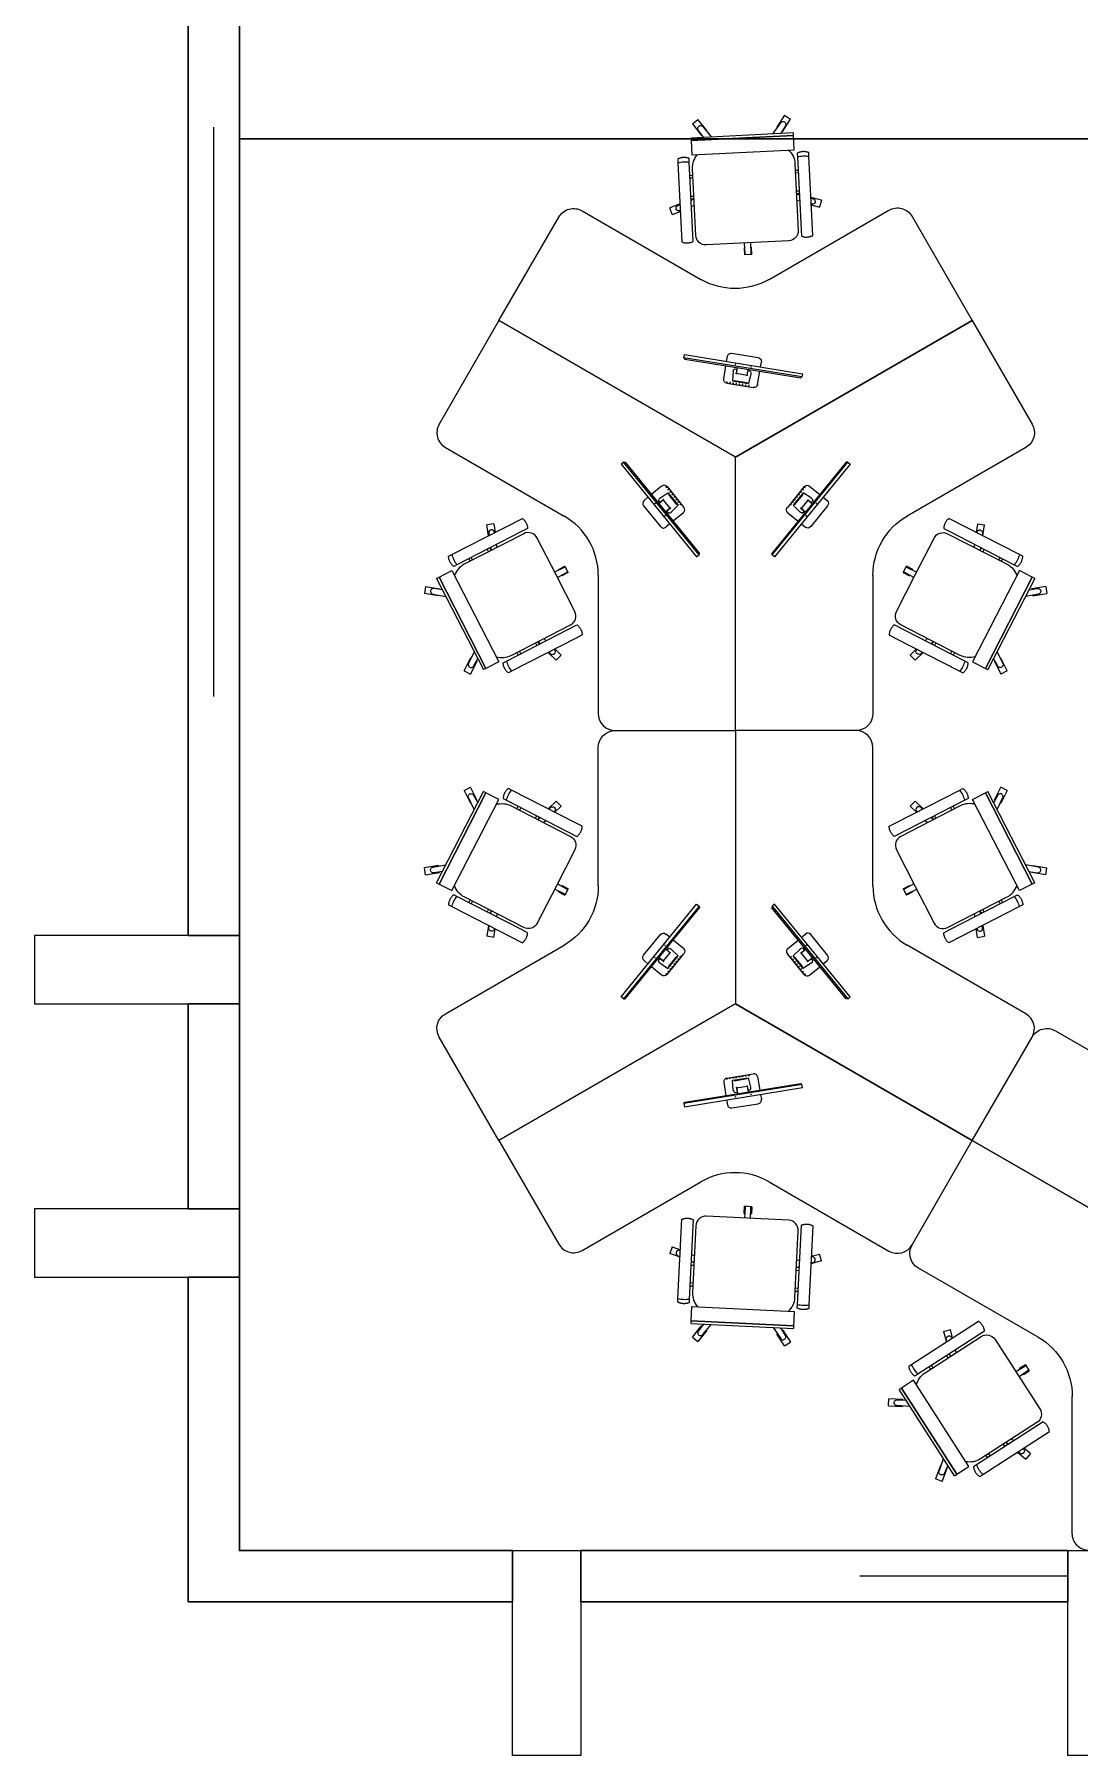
# Model space of a CAD drawing. Header units: millimetres. Extents: x 1993 to 4093, y 1262 to 2017.
# Drawn here: x 2075.7 to 2259.3, y 1262.1 to 1564.3 of the extents above; entities that cross this region are included whole.
import ezdxf

# ---------------------------------------------------------------- set-up
doc = ezdxf.new("R2010")
doc.units = ezdxf.units.MM
for name, color, linetype, lineweight in [('CHAIR MB', 252, 'Continuous', 18), ('FLR CARPET 1', 254, 'Continuous', 15), ('PASSAGE', 251, 'Continuous', 25), ('WALL', 251, 'Continuous', 30), ('WORKSTATION - Y SHAPED', 251, 'Continuous', 25)]:
    doc.layers.add(name, color=color, linetype=linetype, lineweight=lineweight)
for name, color, linetype in [('COLUMN', 251, 'Continuous'), ('FACADE', 140, 'Continuous'), ('PLANNER', 3, 'Continuous')]:
    doc.layers.add(name, color=color, linetype=linetype)

# ---------------------------------------------------------------- blocks, each defined once
blk = doc.blocks.new('CHAIR MB2')
at = {"layer": 'CHAIR MB'}
for p, q in [((2.57, 11.5), (3.16, 13.35)), ((4.35, 12.96), (3.16, 13.35)), ((4.35, 12.96), (3.88, 11.51)), ((8.07, 9.51), (-4.67, 9.51)), ((-2.35, 9.51), (-2.35, 9)), ((-1.85, 9), (-1.85, 9.51)), ((1.31, 9.51), (1.31, 9)), ((1.81, 9), (1.81, 9.51)), ((2, 9.51), (1.83, 9)), ((2.83, 11.9), (2.69, 11.51)), ((2.98, 9), (3.14, 9.51)), ((3.75, 11.51), (3.77, 11.59)), ((-11.34, 8.64), (-12.07, 7.62)), ((-10.06, 6.16), (-12.07, 7.62)), ((-11.34, 8.64), (-9.32, 7.17)), ((-10.8, 6.86), (-8.95, 5.46)), ((-8.95, 6.78), (-10.21, 7.66)), ((-10.06, 6.16), (-9.99, 6.25)), ((-9.39, 7.08), (-9.32, 7.17)), ((-8.95, 9), (-8.45, 9)), ((-8.95, 9), (-8.95, -9)), ((-8.95, 9), (-8.95, -9)), ((-8.45, 9), (-5.94, 9)), ((-8.45, 9), (-8.45, -9)), ((-8.45, -9), (-8.45, 9)), ((-5.94, 9), (-5.94, -9)), ((8.25, 9), (-3.5, 9)), ((10, 0), (10, 7.25)), ((11.84, 0.5), (10, 0.53)), ((10, -7.25), (10, 0)), ((10.83, 0.63), (12.07, 0.63)), ((10.83, 0.63), (10.83, 0.52)), ((12.07, -0.63), (12.07, 0.63)), ((10, -0.53), (11.84, -0.5)), ((10.83, -0.52), (10.83, -0.63)), ((12.07, -0.63), (10.83, -0.63)), ((-8.95, -5.46), (-10.8, -6.86)), ((-12.07, -7.62), (-10.06, -6.16)), ((-12.07, -7.62), (-11.34, -8.64)), ((-9.32, -7.17), (-11.34, -8.64)), ((-10.21, -7.66), (-8.95, -6.78)), ((-9.99, -6.25), (-10.06, -6.16)), ((-9.32, -7.17), (-9.39, -7.08)), ((-8.45, -9), (-8.95, -9)), ((-5.94, -9), (-8.45, -9)), ((-3.5, -9), (8.25, -9)), ((-2.35, -9), (-2.35, -9.51)), ((-1.85, -9.51), (-1.85, -9)), ((1.31, -9), (1.31, -9.51)), ((1.81, -9.51), (1.81, -9)), ((1.83, -9), (2, -9.51)), ((3.14, -9.51), (2.98, -9)), ((8.07, -11.51), (-4.67, -11.51)), ((3.16, -13.35), (2.57, -11.5)), ((2.69, -11.51), (2.83, -11.9)), ((3.77, -11.59), (3.75, -11.51)), ((3.88, -11.51), (4.35, -12.96)), ((3.16, -13.35), (4.35, -12.96))]:
    blk.add_line(p, q, dxfattribs=at)
for points in [[(-4.67, 9.51), (-5.31, 9.51), (-5.35, 9.59), (-5.39, 9.68), (-5.42, 9.77), (-5.45, 9.86), (-5.47, 9.95), (-5.49, 10.05), (-5.51, 10.14), (-5.52, 10.23), (-5.53, 10.33), (-5.53, 10.42), (-5.54, 10.52), (-5.53, 10.61), (-5.53, 10.71), (-5.52, 10.8), (-5.5, 10.9), (-5.49, 10.99), (-5.47, 11.08), (-5.44, 11.17), (-5.41, 11.26), (-5.38, 11.35), (-5.34, 11.44), (-5.31, 11.51), (-4.67, 11.51)], [(-4.67, 11.51), (9.26, 11.51), (9.3, 11.42), (9.34, 11.33), (9.37, 11.24), (9.4, 11.15), (9.42, 11.06), (9.44, 10.97), (9.46, 10.87), (9.47, 10.78), (9.48, 10.68), (9.48, 10.59), (9.48, 10.5), (9.48, 10.4), (9.48, 10.31), (9.47, 10.21), (9.45, 10.12), (9.44, 10.02), (9.41, 9.93), (9.39, 9.84), (9.36, 9.75), (9.33, 9.66), (9.29, 9.57), (9.26, 9.51), (8.07, 9.51)], [(-4.67, -11.51), (-5.31, -11.51), (-5.35, -11.42), (-5.39, -11.33), (-5.42, -11.24), (-5.45, -11.15), (-5.47, -11.06), (-5.49, -10.97), (-5.51, -10.87), (-5.52, -10.78), (-5.53, -10.68), (-5.53, -10.59), (-5.54, -10.5), (-5.53, -10.4), (-5.53, -10.31), (-5.52, -10.21), (-5.5, -10.12), (-5.49, -10.02), (-5.47, -9.93), (-5.44, -9.84), (-5.41, -9.75), (-5.38, -9.66), (-5.34, -9.57), (-5.31, -9.51), (-4.67, -9.51)], [(-4.67, -9.51), (9.26, -9.51), (9.3, -9.59), (9.34, -9.68), (9.37, -9.77), (9.4, -9.86), (9.42, -9.95), (9.44, -10.05), (9.46, -10.14), (9.47, -10.23), (9.48, -10.33), (9.48, -10.42), (9.48, -10.52), (9.48, -10.61), (9.48, -10.71), (9.47, -10.8), (9.45, -10.9), (9.44, -10.99), (9.41, -11.08), (9.39, -11.17), (9.36, -11.26), (9.33, -11.35), (9.29, -11.44), (9.26, -11.51), (8.07, -11.51)]]:
    blk.add_lwpolyline(points, dxfattribs=at)
for centre, radius, start, end in [((-3.5, 5.5), 3.5, 90, 134.2304), ((8.25, 7.25), 1.75, 0, 90), ((-3.5, -5.5), 3.5, 225.7696, 270), ((8.25, -7.25), 1.75, 270, 0)]:
    blk.add_arc(centre, radius, start, end, dxfattribs=at)
for centre, major_axis, start_param, end_param in [((3.3, 11.75), (-0.473, 0.154), 3.141593, 6.283185), ((-10.51, 7.26), (0.292, 0.402), 0, 3.141593), ((11.84, 0), (0, 0.497), 5.773119, 6.283185), ((11.84, 0), (0, 0.497), 3.141593, 3.65168), ((-10.51, -7.26), (-0.292, 0.402), 0, 3.141593), ((3.3, -11.75), (0.473, 0.154), 3.141593, 6.283185)]:
    blk.add_ellipse(centre, major_axis=major_axis, ratio=0.96783, start_param=start_param, end_param=end_param, dxfattribs=at)
at = {"layer": 'CHAIR MB', "start_tangent": (-0.206196, -0.978511), "end_tangent": (0.206223, -0.978505)}
for points in [[(-4.67, 11.51), (-4.77, 10.51), (-4.67, 9.51)], [(-4.67, -9.51), (-4.77, -10.51), (-4.67, -11.51)]]:
    blk.add_spline(points, degree=3, dxfattribs=at)
blk = doc.blocks.new('WORKSTAION HEXA 4FT')
at = {"layer": 'WORKSTATION - Y SHAPED'}
for p, q in [((-10.86, 33), (-31.98, 33)), ((-31.98, 33), (-31.98, -15)), ((-7.86, 5.71), (-7.86, 30)), ((-25.56, 2.15), (-25.62, 1.87)), ((-12.58, -14.12), (-25.62, 1.87)), ((-25.13, 2.51), (-25.56, 2.15)), ((-25.56, 2.15), (-12.29, -14.12)), ((-11.86, -13.77), (-25.13, 2.51)), ((-20.4, -3.29), (-19.74, -2.72)), ((-15.83, -6.45), (-18.79, -2.82)), ((-22.81, -5.26), (-21, -3.79)), ((-20.64, -5.36), (-21.87, -6.58)), ((-20.57, -6.09), (-19.9, -5.54)), ((-20.56, -6.1), (-19.69, -5.4)), ((-19.28, -7.49), (-20.47, -6.03)), ((-20.25, -5.22), (-20.13, -5.27)), ((-20.13, -5.27), (-19.9, -5.54)), ((18.99, -16.72), (-1.86, -4.68)), ((-19.94, -9.84), (-22.9, -6.2)), ((-20.1, -8.75), (-21.87, -6.58)), ((-21.71, -6.78), (-21.62, -6.71)), ((-21.69, -6.8), (-21.62, -6.74)), ((-20.18, -8.48), (-21.62, -6.71)), ((-20.21, -8.47), (-21.62, -6.74)), ((-20.56, -6.1), (-20.57, -6.09)), ((-20.28, -8.53), (-20.21, -8.47)), ((-20.27, -8.55), (-20.18, -8.48)), ((-18.66, -7.79), (-20.1, -8.75)), ((-19.37, -7.56), (-18.5, -6.85)), ((-19.36, -7.58), (-19.37, -7.56)), ((-19.36, -7.58), (-18.69, -7.03)), ((-18.99, -9.93), (-17.19, -8.46)), ((-18.47, -7.3), (-18.69, -7.03)), ((-18.45, -7.44), (-18.47, -7.3)), ((-16.59, -7.97), (-15.93, -7.4)), ((-31.98, -15), (9.59, -39)), ((-12.29, -14.12), (-12.58, -14.12)), ((-12.29, -14.12), (-11.86, -13.77)), ((9.59, -39), (20.09, -20.81))]:
    blk.add_line(p, q, dxfattribs=at)
for centre, radius in [((-19.59, -4.72), 0.0447), ((-22.28, -6.73), 0.0674), ((-21.92, -7.16), 0.0674), ((-21.57, -7.6), 0.0674), ((-21.22, -8.03), 0.0674), ((-20.86, -8.46), 0.0674), ((-20.51, -8.9), 0.0674), ((-17.82, -6.89), 0.0447), ((-20.16, -9.33), 0.0674), ((-19.81, -9.76), 0.0674)]:
    blk.add_circle(centre, radius, dxfattribs=at)
for centre, radius, start, end in [((-10.86, 30), 3, 0, 90), ((4.14, 5.71), 12, 180, 240), ((-19.31, -3.24), 0.67, 39.2013, 129.2013), ((-22.38, -5.78), 0.67, 129.2013, 219.2013), ((-20.32, -5.64), 0.421, 80.2365, 139.3196), ((-18.87, -7.42), 0.421, 299.0829, 358.1661), ((-16.35, -6.88), 0.67, 309.2013, 39.2013), ((-19.42, -9.41), 0.67, 219.2013, 309.2013), ((17.49, -19.31), 3, 330, 60)]:
    blk.add_arc(centre, radius, start, end, dxfattribs=at)
blk = doc.blocks.new('WORKSTATION AREA 01')
at = {"layer": 'PLANNER', "ltscale": 25}
blk.add_lwpolyline([(96559.36, 8600.68), (96198.36, 8600.68), (96198.36, 8352.75), (96559.36, 8352.75)], close=True, dxfattribs=at)

msp = doc.modelspace()

# ---------------------------------------------------------------- linework, layer by layer
at = {"layer": 'COLUMN', "ltscale": 25}
for points in [[(2075.7, 1394.09), (2111.7, 1394.09), (2111.7, 1406.09), (2075.7, 1406.09)], [(2075.7, 1346.09), (2111.7, 1346.09), (2111.7, 1358.09), (2075.7, 1358.09)], [(2159.7, 1298.09), (2171.7, 1298.09), (2171.7, 1262.09), (2159.7, 1262.09)], [(2257.2, 1298.09), (2270.2, 1298.09), (2270.2, 1262.09), (2257.2, 1262.09)]]:
    msp.add_lwpolyline(points, close=True, dxfattribs=at)
at = {"layer": 'FACADE', "ltscale": 25}
for points in [[(2107.2, 1448.09), (2107.2, 1548.09)], [(2257.2, 1293.59), (2220.7, 1293.59)]]:
    msp.add_lwpolyline(points, dxfattribs=at)
at = {"layer": 'FLR CARPET 1', "ltscale": 25}
msp.add_lwpolyline([(2472.7, 1546.01), (2111.7, 1546.01), (2111.7, 1298.09), (2472.7, 1298.09)], close=True, dxfattribs=at)
at = {"layer": 'PASSAGE'}
msp.add_lwpolyline([(2749.98, 1588.01), (2111.7, 1588), (2111.7, 1546), (2472.7, 1546.01), (2472.7, 1298.09), (2526.7, 1298.09)], dxfattribs=at)
at = {"layer": 'WALL', "ltscale": 25}
for points in [[(2102.7, 1406.09), (2102.7, 1717.09), (2160.7, 1717.09), (2160.7, 1708.09), (2111.7, 1708.09), (2111.7, 1406.09)], [(2102.7, 1394.09), (2111.7, 1394.09), (2111.7, 1358.09), (2102.7, 1358.09)], [(2102.7, 1346.09), (2111.7, 1346.09), (2111.7, 1298.09), (2159.7, 1298.09), (2159.7, 1289.09), (2102.7, 1289.09)], [(2171.7, 1298.09), (2257.2, 1298.09), (2257.2, 1289.09), (2171.7, 1289.09)]]:
    msp.add_lwpolyline(points, close=True, dxfattribs=at)

# ---------------------------------------------------------------- block references
at = {"layer": 'CHAIR MB', "xscale": -1}
for p, rotation in [((2200.46, 1537.72), 92.8266366490753), ((2239.32, 1464.89), 332.8266366490861), ((2158.42, 1419.28), 152.826636649086), ((2239.96, 1323.65), 212.8266366490405)]:
    msp.add_blockref('CHAIR MB2', p, dxfattribs=dict(at, rotation=rotation))
at = {"layer": 'CHAIR MB'}
for p, rotation in [((2158.42, 1464.89), 27.17336335091398), ((2239.32, 1419.28), 207.1733633509139), ((2200.46, 1346.46), 87.17336335092475)]:
    msp.add_blockref('CHAIR MB2', p, dxfattribs=dict(at, rotation=rotation))
at = {"layer": 'PLANNER'}
msp.add_blockref('WORKSTATION AREA 01', (-94086.66, -7054.66), dxfattribs=at)
at = {"layer": 'WORKSTATION - Y SHAPED', "xscale": -1}
for p, rotation in [((2195.87, 1525.28), 299.9999999999893), ((2230.85, 1475.09), 180), ((2279, 1381.28), 299.9999999999653), ((2253.02, 1325.89), 59.99999999995446)]:
    msp.add_blockref('WORKSTAION HEXA 4FT', p, dxfattribs=dict(at, rotation=rotation))
at = {"layer": 'WORKSTATION - Y SHAPED'}
for p, rotation in [((2166.88, 1475.09), 180), ((2195.87, 1358.89), 240.0000000000106)]:
    msp.add_blockref('WORKSTAION HEXA 4FT', p, dxfattribs=dict(at, rotation=rotation))
at = {"layer": 'WORKSTATION - Y SHAPED', "xscale": -1}
msp.add_blockref('WORKSTAION HEXA 4FT', (2166.88, 1409.09), dxfattribs=at)
at = {"layer": 'WORKSTATION - Y SHAPED'}
msp.add_blockref('WORKSTAION HEXA 4FT', (2230.85, 1409.09), dxfattribs=at)

doc.saveas('drawing.dxf')
